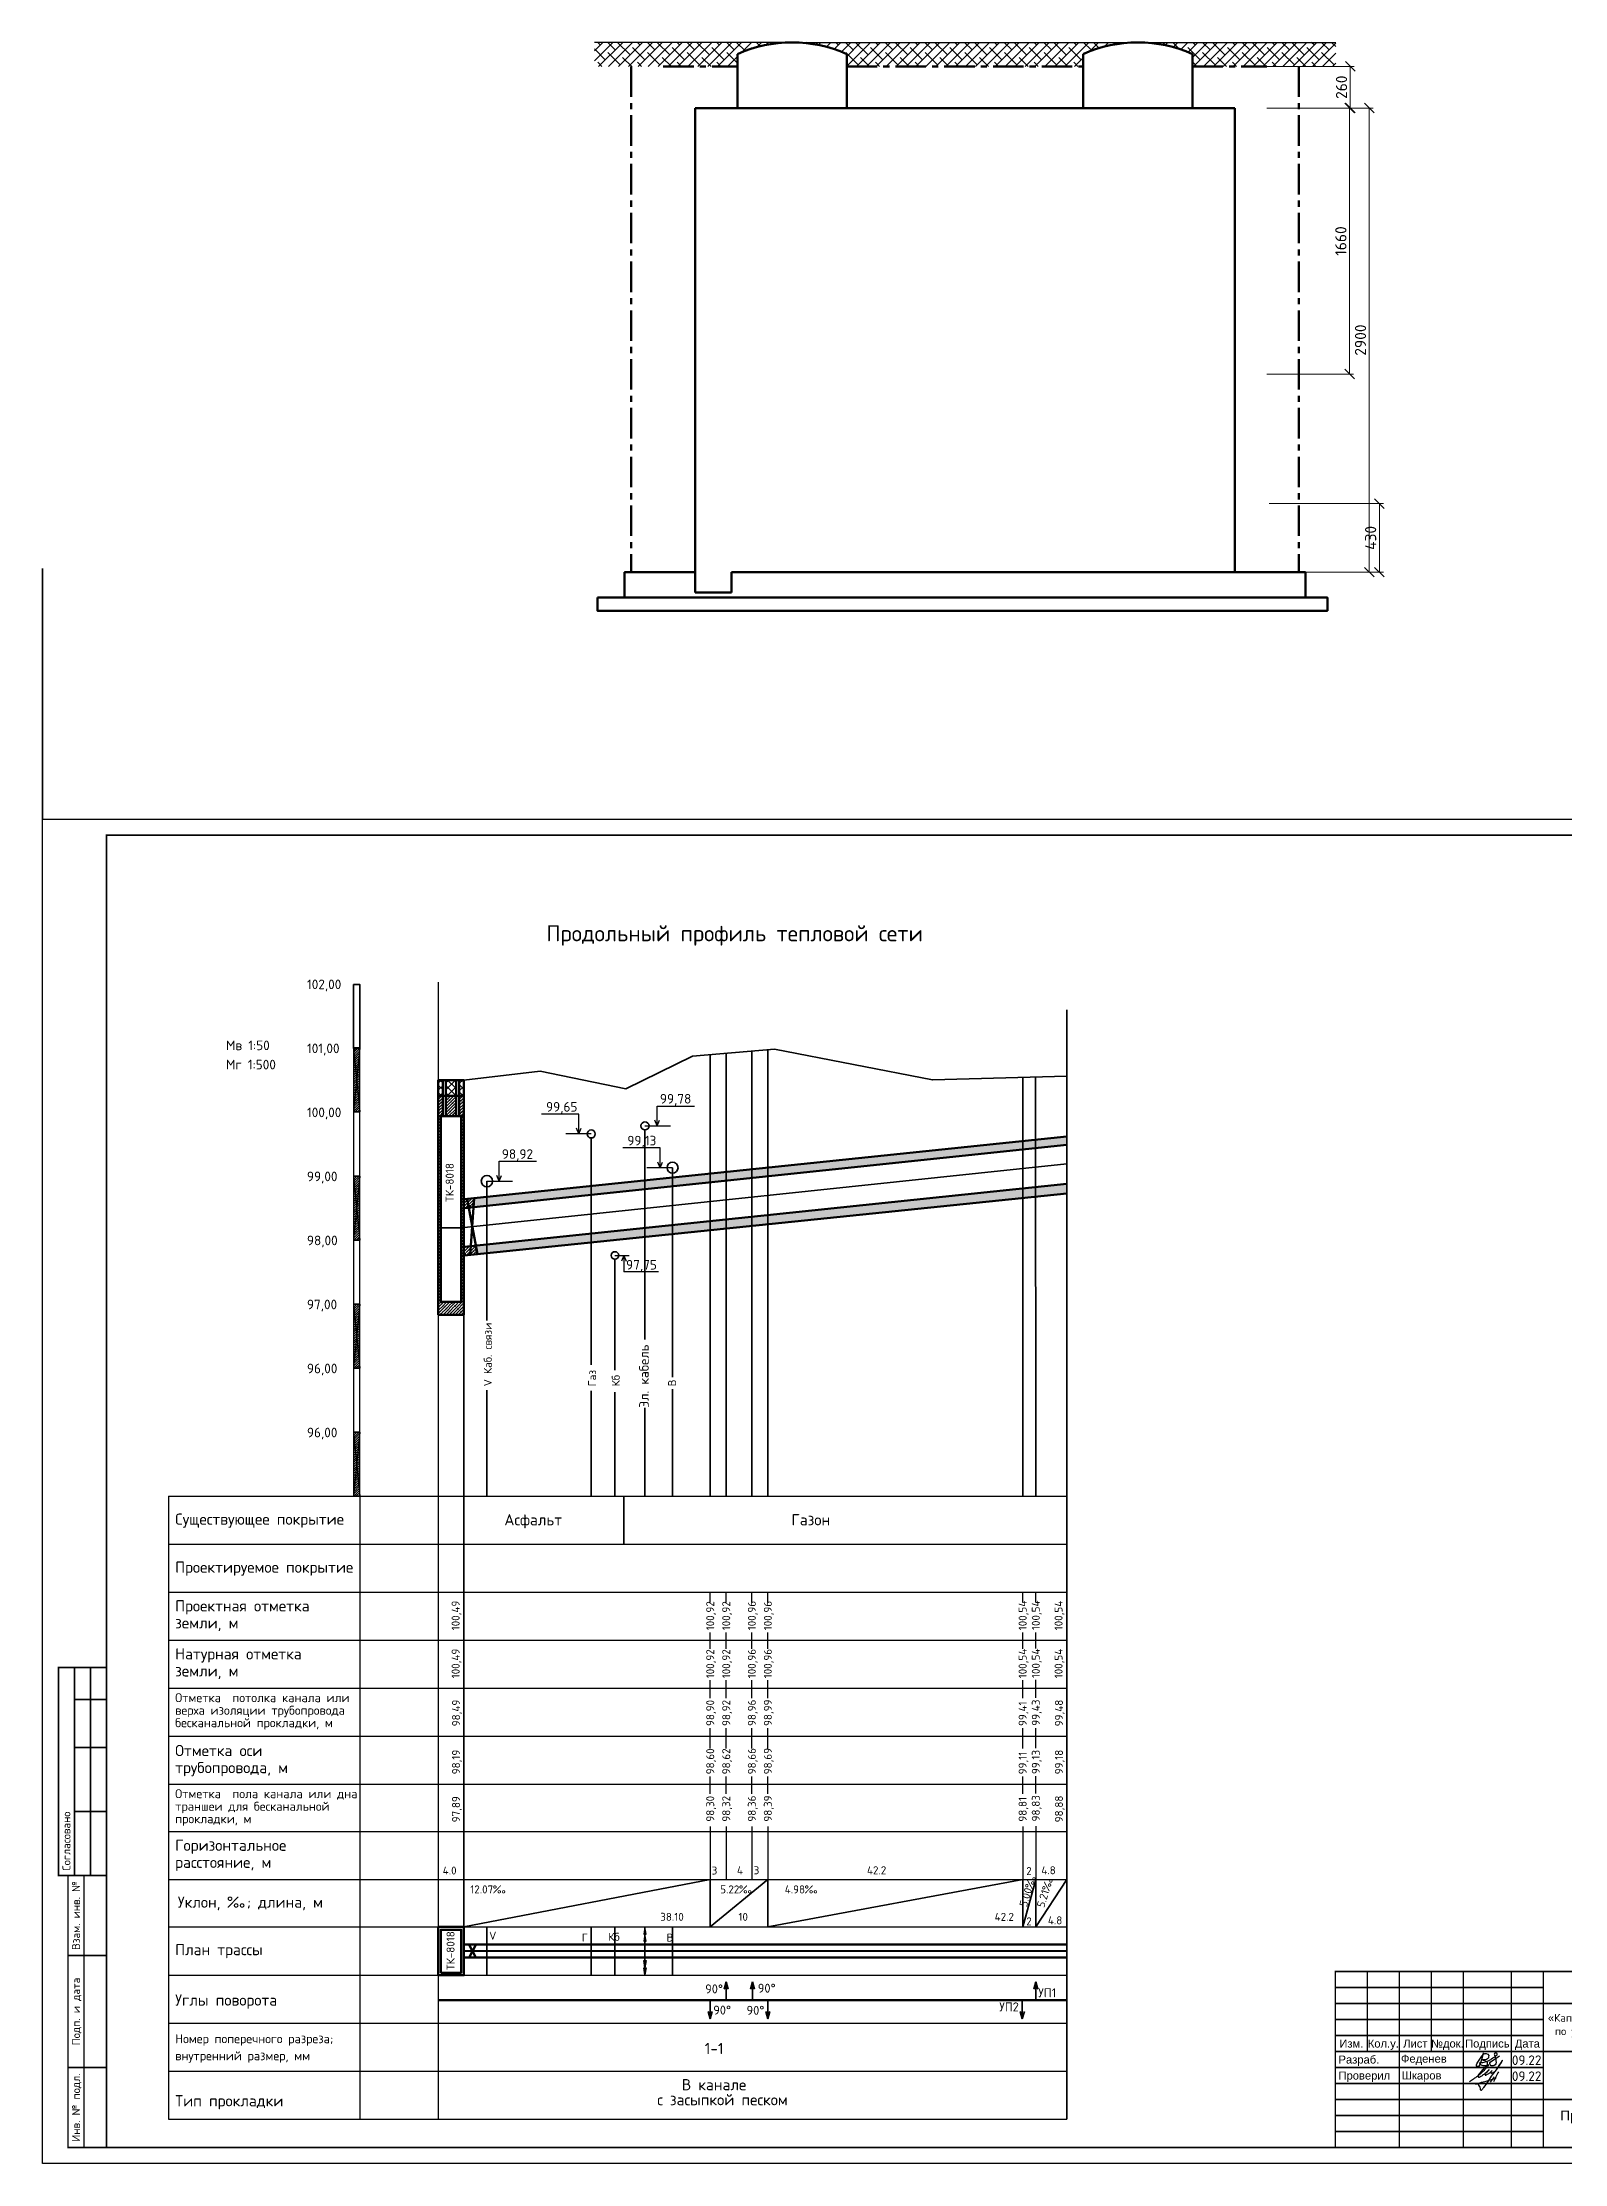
# Model space of a CAD drawing. Header units: millimetres. Extents: x 1990 to 7549, y 397 to 3825.
# Drawn here: x 3508 to 3984, y 1175 to 1837 of the extents above; entities that cross this region are included whole.
import ezdxf
from ezdxf.enums import TextEntityAlignment as Align

# ---------------------------------------------------------------- set-up
doc = ezdxf.new("R2010")
doc.units = ezdxf.units.MM
doc.linetypes.add('осевая', pattern=[50.8, 31.75, -6.35, 6.35, -6.35])
for name, color, linetype, lineweight in [('12  Размер', 7, 'Continuous', 20), ('Основной', 1, 'Continuous', 60), ('Размерный', 4, 'Continuous', 30), ('Размеры на чертеже', 250, 'Continuous', 25)]:
    doc.layers.add(name, color=color, linetype=linetype, lineweight=lineweight)
doc.layers.add('рамка', color=7, linetype='Continuous')
doc.styles.add('-ISOCPEUR-', font='isocpeur.TTF')
doc.styles.add('GOST', font='gost.shx', dxfattribs={"oblique": 15})
doc.styles.get("Standard").update_dxf_attribs({"font": 'arial.ttf'})
doc.dimstyles.new('М 1 к 20', dxfattribs={"dimtxt": 3.5, "dimasz": 3, "dimexe": 1.25, "dimexo": 0, "dimgap": 1, "dimtad": 1, "dimdec": 0, "dimlfac": 20, "dimzin": 0, "dimdsep": 46, "dimtxsty": 'GOST', "dimblk": 'OBLIQUE', "dimcen": 5, "dimclrd": 256, "dimclre": 256, "dimclrt": 256, "dimazin": 2, "dimtfac": 1, "dimtdec": 0, "dimtmove": 0, "dimatfit": 3, "dimldrblk": 'NONE', "dimfxl": 1.25, "dimtolj": 1, "dimtzin": 0, "dimlwd": -1, "dimlwe": -1, "dimarcsym": 2})

# ---------------------------------------------------------------- blocks, each defined once
blk = doc.blocks.new('_Oblique')
at = {"color": 0, "linetype": 'ByBlock', "lineweight": -2}
blk.add_line((-0.5, -0.5), (0.5, 0.5), dxfattribs=at)
blk = doc.blocks.new('*D52')
at = {"layer": '12  Размер', "transparency": 16777216}
for p, q in [((3890.6, 1829.99), (3917.96, 1829.99)), ((3916.71, 1829.99), (3916.71, 1816.99)), ((3890.6, 1816.99), (3917.96, 1816.99))]:
    blk.add_line(p, q, dxfattribs=at)
at = {"layer": 'Defpoints', "color": 0, "linetype": 'ByBlock', "lineweight": 35, "transparency": 16777216}
for p in [(3890.6, 1829.99), (3890.6, 1816.99), (3916.71, 1816.99)]:
    blk.add_point(p, dxfattribs=at)
at = {"layer": '12  Размер', "linetype": 'ByBlock', "transparency": 16777216, "xscale": 3, "yscale": 3, "zscale": 3}
for p, rotation in [((3916.71, 1829.99), 90), ((3916.71, 1816.99), 270)]:
    blk.add_blockref('_Oblique', p, dxfattribs=dict(at, rotation=rotation))
at = {"layer": '12  Размер', "linetype": 'ByBlock', "transparency": 16777216, "insert": (3913.96, 1823.49), "char_height": 3.5, "attachment_point": 5, "rotation": 90, "style": '-ISOCPEUR-'}
blk.add_mtext('\\A1;260', dxfattribs=at)
blk = doc.blocks.new('_None')
blk = doc.blocks.new('*D53')
at = {"layer": '12  Размер', "transparency": 16777216}
for p, q in [((3891.76, 1816.99), (3917.75, 1816.99)), ((3916.5, 1816.99), (3916.5, 1733.86)), ((3890.6, 1733.86), (3917.75, 1733.86))]:
    blk.add_line(p, q, dxfattribs=at)
at = {"layer": 'Defpoints', "color": 0, "linetype": 'ByBlock', "lineweight": 35, "transparency": 16777216}
for p in [(3891.76, 1816.99), (3890.6, 1733.86), (3916.5, 1733.86)]:
    blk.add_point(p, dxfattribs=at)
at = {"layer": '12  Размер', "linetype": 'ByBlock', "transparency": 16777216, "xscale": 3, "yscale": 3, "zscale": 3}
for p, rotation in [((3916.5, 1816.99), 90), ((3916.5, 1733.86), 270)]:
    blk.add_blockref('_Oblique', p, dxfattribs=dict(at, rotation=rotation))
at = {"layer": '12  Размер', "linetype": 'ByBlock', "transparency": 16777216, "insert": (3913.75, 1775.43), "char_height": 3.5, "attachment_point": 5, "rotation": 90, "style": '-ISOCPEUR-'}
blk.add_mtext('\\A1;1660', dxfattribs=at)
blk = doc.blocks.new('*D55')
at = {"layer": '12  Размер', "transparency": 16777216}
for p, q in [((3891.32, 1693.42), (3927.06, 1693.42)), ((3925.81, 1693.42), (3925.81, 1671.99)), ((3900.6, 1671.99), (3927.06, 1671.99))]:
    blk.add_line(p, q, dxfattribs=at)
at = {"layer": 'Defpoints', "color": 0, "linetype": 'ByBlock', "lineweight": 35, "transparency": 16777216}
for p in [(3891.32, 1693.42), (3900.6, 1671.99), (3925.81, 1671.99)]:
    blk.add_point(p, dxfattribs=at)
at = {"layer": '12  Размер', "linetype": 'ByBlock', "transparency": 16777216, "xscale": 3, "yscale": 3, "zscale": 3}
for p, rotation in [((3925.81, 1693.42), 90), ((3925.81, 1671.99), 270)]:
    blk.add_blockref('_Oblique', p, dxfattribs=dict(at, rotation=rotation))
at = {"layer": '12  Размер', "linetype": 'ByBlock', "transparency": 16777216, "insert": (3923.06, 1682.7), "char_height": 3.5, "attachment_point": 5, "rotation": 90, "style": '-ISOCPEUR-'}
blk.add_mtext('\\A1;430', dxfattribs=at)
blk = doc.blocks.new('*D54')
at = {"layer": '12  Размер', "transparency": 16777216}
for p, q in [((3918.04, 1816.99), (3923.9, 1816.99)), ((3922.65, 1816.99), (3922.65, 1671.99)), ((3917.78, 1671.99), (3923.9, 1671.99))]:
    blk.add_line(p, q, dxfattribs=at)
at = {"layer": 'Defpoints', "color": 0, "linetype": 'ByBlock', "lineweight": 35, "transparency": 16777216}
for p in [(3918.04, 1816.99), (3917.78, 1671.99), (3922.65, 1671.99)]:
    blk.add_point(p, dxfattribs=at)
at = {"layer": '12  Размер', "linetype": 'ByBlock', "transparency": 16777216, "xscale": 3, "yscale": 3, "zscale": 3}
for p, rotation in [((3922.65, 1816.99), 90), ((3922.65, 1671.99), 270)]:
    blk.add_blockref('_Oblique', p, dxfattribs=dict(at, rotation=rotation))
at = {"layer": '12  Размер', "linetype": 'ByBlock', "transparency": 16777216, "insert": (3919.9, 1744.49), "char_height": 3.5, "attachment_point": 5, "rotation": 90, "style": '-ISOCPEUR-'}
blk.add_mtext('\\A1;2900', dxfattribs=at)
blk = doc.blocks.new('*U370')
blk.add_lwpolyline([(0, 123), (594, 123), (594, -297), (0, -297)], close=True)
at = {"const_width": 0.5}
blk.add_lwpolyline([(20, 118), (589, 118), (589, -292), (20, -292)], close=True, dxfattribs=at)
for points in [[(20, -207), (5, -207), (5, -142), (20, -142)], [(10, -142), (10, -207)], [(15, -142), (15, -207)], [(10, -152), (20, -152)], [(10, -167), (20, -167)], [(10, -187), (20, -187)], [(20, -292), (8, -292), (8, -207), (20, -207)], [(13, -207), (13, -292)], [(8, -232), (20, -232)], [(404, -292), (404, -237), (589, -237)], [(414, -237), (414, -262)], [(424, -237), (424, -292)], [(434, -237), (434, -262)], [(444, -237), (444, -292)], [(459, -237), (459, -292)], [(469, -237), (469, -292)], [(404, -242), (469, -242)], [(404, -247), (469, -247)], [(404, -252), (469, -252)], [(469, -247), (589, -247)], [(404, -257), (469, -257)], [(404, -262), (589, -262)], [(8, -267), (20, -267)], [(404, -267), (469, -267)], [(404, -272), (469, -272)], [(404, -277), (469, -277)], [(469, -277), (589, -277)], [(404, -282), (469, -282)], [(404, -287), (469, -287)]]:
    blk.add_lwpolyline(points, dxfattribs=at)
at = {"style": '-ISOCPEUR-'}
blk.add_text('Согласовано', height=2.5, rotation=90, dxfattribs=at).set_placement((7.5, -205.5), align=Align.MIDDLE_LEFT)
for s, p in [('Взам. инв. №', (10.5, -219.5)), ('Подп. и дата', (10.5, -249.5)), ('Инв. № подл.', (10.5, -279.5))]:
    blk.add_text(s, height=2.5, rotation=90, dxfattribs=at).set_placement(p, align=Align.MIDDLE_CENTER)
for s, p in [('Изм.', (409, -259.5)), ('Кол.у.', (419, -259.5)), ('Лист', (429, -259.5)), ('№док.', (439, -259.5)), ('Подпись', (451.5, -259.5)), ('Дата', (464, -259.5))]:
    blk.add_text(s, height=2.5).set_placement(p, align=Align.MIDDLE_CENTER)
for s, p in [('Разраб.', (405, -264.5)), ('Проверил', (405, -269.5))]:
    blk.add_text(s, height=2.5).set_placement(p, align=Align.MIDDLE_LEFT)
at = {"insert": (527.34, -255.97), "char_height": 2.5, "width": 124.3112, "attachment_point": 5, "style": '-ISOCPEUR-'}
blk.add_mtext('\\pi3.21545;{\\C7;«Капитальный ремонт (реконструкция) тепловых сетей от УП у ж/д №26 по ул. Б. Новикова до ТК-8018 ул. Расплетина, д 7 в ГО г. Рыбинск Ярославской области».}', dxfattribs=at)
blk.add_attdef('РАЗРАБОТАЛ', text='', height=2.5).set_placement((424.5, -264.22), align=Align.MIDDLE_LEFT)
at = {"flags": 8}
for tag, height, p in [('ДАТА', 2.5, (464.07, -264.4)), ('ЛИСТ', 3, (560.39, -271.92)), ('ЛИСТОВ', 3, (577.89, -271.92))]:
    blk.add_attdef(tag, text='', height=height, dxfattribs=at).set_placement(p, align=Align.MIDDLE_CENTER)
blk.add_attdef('ПРОВЕРИЛ', (424.75, -270.73), '', height=2.5)
for tag, p in [('ТЕПЛОВЫЕ_СЕТИ_001', (489.41, -270.98)), ('ИМЯ_ЧЕРТЕЖА_001', (491.51, -285.58))]:
    blk.add_attdef(tag, p, '', height=3, dxfattribs=at)
at = {"style": '-ISOCPEUR-', "flags": 8}
blk.add_attdef('ФОРМАТ', text='', height=3, dxfattribs=at).set_placement((554.97, -294.75), align=Align.MIDDLE_CENTER)
blk = doc.blocks.new('подпись')
at = {"lineweight": 30}
for points in [[(-0.82, -1.23), (-0.21, -0.8), (0.43, -0.36), (0.86, -0.08), (1.32, 0.25), (2, 0.77), (2.8, 1.4), (3.27, 1.83), (3.84, 2.36), (4.46, 3.07), (5.01, 3.73), (5.08, 3.95), (5.01, 4.03), (4.91, 4), (4.76, 3.88), (4.33, 3.49), (3.4, 2.58), (2.34, 1.43), (1.83, 0.48), (1.87, 0.23), (1.99, 0.16), (2.17, 0.16), (2.41, 0.25), (3.02, 0.6), (3.71, 1.09), (4.34, 1.62), (5.32, 2.55), (4.75, 1.98), (4.27, 1.36), (4.08, 1.05), (4.07, 0.85), (4.11, 0.78), (4.25, 0.78), (4.42, 0.84), (4.78, 1.05), (5.16, 1.3), (5.47, 1.51), (5.72, 1.73), (6.05, 1.99), (6.23, 2.18), (5.94, 1.88), (5.8, 1.63), (5.8, 1.5), (5.89, 1.44), (6.13, 1.46), (6.57, 1.6), (6.9, 1.79), (7.5, 2.39), (8.04, 3.08), (8.61, 3.92), (9.15, 4.76), (9.43, 5.33), (8, 3.26), (6.29, 0.88), (3.58, -3.07), (3.05, -3.8), (2.85, -4.05), (2.49, -2.98), (2.12, -2.39), (1.3, -1.96), (1.02, -2.03), (2.91, -1.44), (4.7, -0.96), (7.51, -0.15)], [(6.86, 0.23), (5.67, -1.43)], [(8.19, 1.85), (6.68, -1.27)]]:
    blk.add_spline(points, degree=3, dxfattribs=at)
blk = doc.blocks.new('Подпись Леха')
at = {"layer": 'рамка'}
blk.add_blockref('подпись', (2.7, 0.11), dxfattribs=at)

msp = doc.modelspace()

# ---------------------------------------------------------------- hatches: boundary and pattern name
h = msp.add_hatch()
h.set_pattern_fill('ANSI38', color=256, scale=0.69)
h.set_pattern_definition([(45, (3587.8566, 1661.6461), (-1.549094, 1.549094), []), (135, (3587.8566, 1661.6461), (-4.647283, 1.549094), [5.476875, -3.286125])])
h.paths.add_polyline_path([(3702.022, 1837.487), (3680.489, 1837.487), (3680.489, 1829.987), (3702.022, 1829.987)])
h.paths.add_polyline_path([(3725.251, 1833.863, -0.1051351), (3742.295, 1837.487), (3702.022, 1837.487), (3702.022, 1829.987), (3725.251, 1829.987)])
h.paths.add_polyline_path([(3833.285, 1833.863, -0.1051351), (3850.33, 1837.487), (3742.295, 1837.487, -0.1051351), (3759.34, 1833.863), (3759.34, 1829.987), (3833.285, 1829.987)])
h.paths.add_polyline_path([(3890.603, 1837.487), (3850.33, 1837.487, -0.1051351), (3867.374, 1833.863), (3867.374, 1829.987), (3890.603, 1829.987)])
h.paths.add_polyline_path([(3912.136, 1837.487), (3890.603, 1837.487), (3890.603, 1829.987), (3912.136, 1829.987)])
at = {"lineweight": 35}
h = msp.add_hatch(dxfattribs=at)
h.set_pattern_fill('ANSI37', color=256, scale=0.5)
h.paths.add_polyline_path([(3633.111, 1513.327), (3631.716, 1513.327), (3631.716, 1508.387), (3633.111, 1508.387)])
h.paths.add_polyline_path([(3637.278, 1513.327), (3634.114, 1513.327), (3634.114, 1508.387), (3637.278, 1508.387)])
h.paths.add_polyline_path([(3639.676, 1513.327), (3638.281, 1513.327), (3638.281, 1508.387), (3639.676, 1508.387)])
h = msp.add_hatch(dxfattribs=at)
h.set_pattern_fill('ANSI35', color=256, scale=0.21)
h.paths.add_polyline_path([(3633.111, 1508.387), (3631.716, 1508.387), (3631.716, 1501.987), (3633.111, 1501.987)])
h.paths.add_polyline_path([(3637.278, 1508.387), (3634.114, 1508.387), (3634.114, 1501.987), (3637.278, 1501.987)])
h.paths.add_polyline_path([(3639.705, 1508.387), (3638.281, 1508.387), (3638.281, 1501.987), (3639.705, 1501.987)])
h.paths.add_polyline_path([(3639.716, 1501.987), (3638.916, 1501.987), (3638.916, 1443.987), (3632.516, 1443.987), (3632.516, 1501.987), (3631.716, 1501.987), (3631.716, 1439.987), (3639.716, 1439.987)])
h = msp.add_hatch(dxfattribs=at)
h.set_pattern_fill('ANSI35', color=256, scale=0.21)
h.paths.add_polyline_path([(3828.116, 1493.04), (3828.116, 1495.649), (3642.955, 1476.384), (3642.752, 1473.566)])
h.paths.add_polyline_path([(3828.116, 1477.915), (3828.116, 1480.898), (3643.489, 1461.641), (3644.004, 1458.889)])
h = msp.add_hatch(dxfattribs=at)
h.set_pattern_fill('ANSI35', color=256, scale=0.21)
h.paths.add_polyline_path([(3641.878, 1461.473), (3639.716, 1461.247), (3639.716, 1458.446), (3641.674, 1458.649)])
h.paths.add_polyline_path([(3643.489, 1461.641), (3641.878, 1461.473), (3641.674, 1458.649), (3644.004, 1458.889)])
h.paths.add_polyline_path([(3642.955, 1476.384), (3640.77, 1476.156), (3641.284, 1473.412), (3642.752, 1473.566)])
h.paths.add_polyline_path([(3640.77, 1476.156), (3639.716, 1476.047), (3639.716, 1473.248), (3641.284, 1473.412)])

# ---------------------------------------------------------------- linework, layer by layer
for p, q in [((3742.295, 1837.487), (3680.489, 1837.487)), ((3742.295, 1837.487), (3850.33, 1837.487)), ((3850.33, 1837.487), (3912.136, 1837.487))]:
    msp.add_line(p, q)
at = {"linetype": 'осевая', "lineweight": 50, "ltscale": 0.3}
for p, q in [((3692.022, 1829.987), (3692.022, 1671.987)), ((3702.022, 1829.987), (3725.251, 1829.987)), ((3759.34, 1829.987), (3833.285, 1829.987)), ((3867.374, 1829.987), (3890.603, 1829.987)), ((3900.603, 1829.987), (3900.603, 1671.987))]:
    msp.add_line(p, q, dxfattribs=at)
at = {"lineweight": 100}
for p, q in [((3725.251, 1833.863), (3725.251, 1816.987)), ((3759.34, 1833.863), (3759.34, 1816.987)), ((3833.285, 1833.863), (3833.285, 1816.987)), ((3867.374, 1833.863), (3867.374, 1816.987)), ((3712.022, 1816.987), (3712.022, 1671.987)), ((3712.022, 1816.987), (3880.603, 1816.987)), ((3880.603, 1816.987), (3880.603, 1671.987)), ((3711.997, 1671.987), (3711.997, 1665.631)), ((3723.371, 1671.987), (3880.603, 1671.987)), ((3723.371, 1665.631), (3723.371, 1671.987)), ((3711.997, 1665.631), (3723.371, 1665.631))]:
    msp.add_line(p, q, dxfattribs=at)
at = {"color": 18, "lineweight": 35, "true_color": 0x000000}
for p, q in [((3508.029, 1594.816), (3508.029, 1673.106)), ((3828.116, 1535.216), (3828.116, 1188.65)), ((3716.714, 1383.342), (3716.714, 1521.266)), ((3721.714, 1521.696), (3721.714, 1383.342)), ((3729.714, 1383.342), (3729.714, 1522.383)), ((3734.714, 1522.813), (3734.714, 1383.342)), ((3631.716, 1512.387), (3631.716, 1466.387)), ((3631.716, 1512.387), (3631.716, 1466.387)), ((3814.333, 1383.342), (3814.333, 1514.129)), ((3818.325, 1514.24), (3818.425, 1383.342)), ((3696.313, 1497.743), (3696.313, 1432.227)), ((3679.516, 1495.221), (3679.516, 1424.349)), ((3704.916, 1485.942), (3704.916, 1420.49)), ((3646.916, 1481.742), (3646.916, 1438.221)), ((3686.916, 1457.334), (3686.916, 1422.663)), ((3639.716, 1439.987), (3639.716, 1263.548)), ((3646.916, 1416.433), (3646.916, 1383.342)), ((3679.516, 1416.27), (3679.516, 1383.342)), ((3686.916, 1415.805), (3686.916, 1383.342)), ((3704.916, 1416.787), (3704.916, 1409.482)), ((3696.313, 1410.94), (3696.313, 1383.342)), ((3704.916, 1409.482), (3704.916, 1383.342)), ((3689.716, 1383.342), (3689.716, 1368.342)), ((3639.716, 1263.548), (3639.716, 1248.753)), ((3639.716, 1248.753), (3716.714, 1263.548)), ((3716.714, 1263.548), (3716.714, 1248.753)), ((3716.714, 1248.753), (3734.714, 1263.548)), ((3734.714, 1263.548), (3734.714, 1248.753)), ((3734.714, 1248.753), (3814.333, 1263.548)), ((3814.333, 1263.548), (3814.333, 1248.753)), ((3814.333, 1248.753), (3818.447, 1263.548)), ((3818.447, 1263.625), (3818.447, 1248.753)), ((3818.447, 1248.753), (3828.116, 1263.548)), ((3646.916, 1248.753), (3646.916, 1233.65)), ((3679.516, 1248.753), (3679.516, 1233.65)), ((3686.916, 1248.753), (3686.916, 1233.65)), ((3696.313, 1248.753), (3696.313, 1233.65)), ((3704.916, 1233.65), (3704.916, 1248.753)), ((3695.916, 1244.253), (3696.71, 1244.253))]:
    msp.add_line(p, q, dxfattribs=at)
at = {"color": 1, "lineweight": 70}
for p, q in [((3638.916, 1475.963), (3828.116, 1495.649)), ((3828.116, 1493.04), (3638.916, 1473.163)), ((3828.116, 1480.898), (3638.916, 1461.164)), ((3638.916, 1458.364), (3828.116, 1477.915)), ((3640.77, 1476.156), (3644.004, 1458.889)), ((3642.955, 1476.384), (3641.674, 1458.649))]:
    msp.add_line(p, q, dxfattribs=at)
at = {"color": 5, "lineweight": 35}
for p, q in [((3638.916, 1467.147), (3828.116, 1487.12)), ((3638.916, 1467.147), (3632.516, 1467.147)), ((3721.714, 1231.6), (3721.076, 1229.28)), ((3721.714, 1231.6), (3721.714, 1225.829)), ((3721.714, 1231.6), (3722.352, 1229.28)), ((3729.916, 1231.614), (3729.278, 1229.295)), ((3729.916, 1231.614), (3729.916, 1225.844)), ((3729.916, 1231.614), (3730.554, 1229.295)), ((3818.447, 1231.6), (3817.81, 1229.28)), ((3818.447, 1231.6), (3818.447, 1225.829)), ((3818.447, 1231.6), (3819.085, 1229.28)), ((3716.714, 1220.059), (3716.076, 1222.378)), ((3716.714, 1220.059), (3716.714, 1225.829)), ((3716.714, 1220.059), (3717.352, 1222.378)), ((3734.714, 1220.059), (3734.076, 1222.378)), ((3734.714, 1220.059), (3734.714, 1225.829)), ((3734.714, 1220.059), (3735.352, 1222.378)), ((3814.214, 1220.059), (3813.576, 1222.378)), ((3814.214, 1220.059), (3814.214, 1225.829)), ((3814.214, 1220.059), (3814.851, 1222.378))]:
    msp.add_line(p, q, dxfattribs=at)
at = {"color": 5}
for p, q in [((3828.116, 1243.414), (3639.716, 1243.414)), ((3828.116, 1243.173), (3639.716, 1243.173)), ((3828.116, 1239.333), (3639.716, 1239.333))]:
    msp.add_line(p, q, dxfattribs=at)
at = {"lineweight": 100}
msp.add_lwpolyline([(3723.371, 1671.987), (3902.696, 1671.987), (3902.696, 1664.054), (3689.928, 1664.054), (3689.928, 1671.987), (3711.997, 1671.987)], dxfattribs=at)
msp.add_lwpolyline([(3681.441, 1664.054), (3909.572, 1664.054), (3909.572, 1659.916), (3681.441, 1659.916)], close=True, dxfattribs=at)
at = {"color": 18, "lineweight": 35, "true_color": 0x000000}
msp.add_lwpolyline([(3605.247, 1543.142), (3607.247, 1543.142), (3607.247, 1523.142), (3605.247, 1523.142)], close=True, dxfattribs=at)
msp.add_lwpolyline([(3639.676, 1513.327), (3663.516, 1516.142), (3690.336, 1510.587), (3711.136, 1520.787), (3736.736, 1522.987), (3786.136, 1513.342), (3828.116, 1514.513)], dxfattribs=at)
at = {"color": 1, "lineweight": 70}
for points in [[(3631.716, 1508.387), (3639.676, 1508.387), (3639.676, 1513.327), (3631.716, 1513.327)], [(3633.111, 1501.987), (3634.114, 1501.987), (3634.114, 1513.327), (3633.111, 1513.327)], [(3638.281, 1501.987), (3637.278, 1501.987), (3637.278, 1513.327), (3638.281, 1513.327)], [(3631.716, 1501.987), (3639.705, 1501.987), (3639.705, 1508.387), (3631.716, 1508.387)], [(3631.716, 1439.987), (3639.716, 1439.987), (3639.716, 1501.987), (3631.716, 1501.987)], [(3632.516, 1501.987), (3638.916, 1501.987), (3638.916, 1443.987), (3632.516, 1443.987)]]:
    msp.add_lwpolyline(points, close=True, dxfattribs=at)
at = {"color": 5, "lineweight": 35}
for points in [[(3639.716, 1243.414), (3828.116, 1243.414)], [(3828.116, 1243.173), (3639.716, 1243.173)], [(3639.716, 1239.333), (3828.116, 1239.333)], [(3828.116, 1239.093), (3639.716, 1239.093)]]:
    msp.add_lwpolyline(points, dxfattribs=at)
msp.add_lwpolyline([(3958.25, 1209.376), (3958.149, 1208.854), (3957.941, 1207.997), (3957.624, 1206.916), (3957.16, 1205.756), (3956.841, 1205.285), (3956.648, 1205.186), (3956.454, 1205.161), (3956.265, 1205.186), (3956.168, 1205.297), (3956.12, 1205.481), (3956.124, 1205.689), (3956.221, 1205.951), (3956.525, 1206.51), (3957.799, 1208.424), (3958.295, 1208.998), (3958.745, 1209.192), (3959.125, 1209.184), (3959.691, 1209.021), (3959.955, 1208.548), (3959.932, 1208.161), (3959.875, 1207.898), (3959.758, 1207.714), (3959.554, 1207.529), (3959.244, 1207.374), (3958.885, 1207.272), (3958.574, 1207.214), (3958.307, 1207.224), (3958.05, 1207.233), (3957.812, 1207.345), (3957.754, 1207.362), (3958.01, 1207.252), (3958.217, 1207.162), (3958.409, 1207.094), (3958.729, 1207.003), (3958.955, 1206.896), (3959.164, 1206.797), (3959.302, 1206.701), (3959.454, 1206.431), (3959.477, 1206.181), (3959.5, 1205.933), (3959.446, 1205.689), (3959.251, 1205.47), (3959.008, 1205.361), (3958.711, 1205.329), (3958.422, 1205.345), (3958.179, 1205.358), (3957.954, 1205.462), (3957.715, 1205.572), (3957.532, 1205.657), (3957.422, 1205.759), (3957.284, 1205.888), (3957.2, 1206.099), (3957.204, 1206.29), (3957.317, 1206.353), (3957.649, 1206.387), (3958.15, 1206.439), (3958.559, 1206.524), (3958.852, 1206.585), (3959.101, 1206.695), (3959.536, 1206.851), (3960.01, 1207.013), (3960.372, 1207.184), (3960.573, 1207.326), (3960.871, 1207.537), (3961.27, 1207.819), (3961.653, 1208.09), (3961.951, 1208.301), (3962.315, 1208.559), (3962.57, 1208.739), (3962.622, 1208.983), (3962.567, 1209.186), (3962.395, 1209.296), (3962.145, 1209.311), (3961.895, 1209.28), (3961.743, 1209.187), (3961.689, 1209.006), (3961.719, 1208.805), (3961.792, 1208.585), (3961.968, 1208.189), (3962.159, 1207.641), (3962.208, 1207.377), (3962.223, 1207.059), (3962.239, 1206.323), (3962.192, 1205.986), (3961.949, 1205.665), (3961.706, 1205.453), (3961.393, 1205.359), (3961.048, 1205.312), (3960.742, 1205.351), (3960.507, 1205.5), (3960.382, 1205.759), (3960.311, 1206.056), (3960.351, 1206.338), (3960.515, 1206.558), (3961.659, 1207.294), (3962.091, 1207.599), (3962.898, 1208.124), (3963.372, 1208.432)])
at = {"color": 1, "lineweight": 35}
for centre, radius in [((3679.516, 1496.485), 1.264), ((3696.313, 1499.005), 1.262), ((3704.916, 1485.942), 1.72), ((3646.916, 1481.742), 1.769), ((3686.916, 1458.518), 1.184)]:
    msp.add_circle(centre, radius, dxfattribs=at)
at = {"lineweight": 100}
for centre in [(3742.295, 1795.593), (3850.33, 1795.593)]:
    msp.add_arc(centre, 41.894, 65.993009, 114.006991, dxfattribs=at)
at = {"layer": 'Основной'}
for p, q in [((3639.716, 1241.202), (3828.116, 1241.253)), ((3641.363, 1243.173), (3642.387, 1241.203)), ((3642.387, 1241.203), (3641.363, 1239.232)), ((3643.411, 1243.173), (3642.387, 1241.203)), ((3642.387, 1241.203), (3643.411, 1239.232)), ((3631.716, 1225.829), (3828.116, 1225.829))]:
    msp.add_line(p, q, dxfattribs=at)
for points in [[(3639.716, 1248.753), (3631.716, 1248.753), (3631.716, 1233.65), (3639.716, 1233.65)], [(3632.516, 1234.433), (3638.916, 1234.433), (3638.916, 1247.842), (3632.516, 1247.842)]]:
    msp.add_lwpolyline(points, close=True, dxfattribs=at)
at = {"layer": 'Размерный', "color": 7}
for p, q in [((3631.716, 1543.92), (3631.716, 1188.65)), ((3606.694, 1523.343), (3605.245, 1521.893)), ((3605.245, 1523.342), (3605.245, 1383.342)), ((3605.245, 1523.342), (3607.245, 1503.342)), ((3607.245, 1523.342), (3605.245, 1503.342)), ((3605.245, 1523.342), (3605.245, 1503.342)), ((3607.245, 1523.342), (3605.245, 1523.342)), ((3605.245, 1523.342), (3605.245, 1503.342)), ((3605.245, 1523.342), (3607.245, 1523.342)), ((3605.986, 1523.341), (3605.245, 1522.6)), ((3607.246, 1523.187), (3605.245, 1521.186)), ((3607.246, 1522.48), (3605.245, 1520.479)), ((3607.246, 1521.773), (3605.245, 1519.772)), ((3607.246, 1521.066), (3605.245, 1519.065)), ((3607.246, 1520.359), (3605.245, 1518.358)), ((3607.246, 1519.652), (3605.245, 1517.65)), ((3607.246, 1518.944), (3605.245, 1516.943)), ((3607.246, 1518.237), (3605.245, 1516.236)), ((3607.246, 1517.53), (3605.245, 1515.529)), ((3607.245, 1383.342), (3607.245, 1523.342)), ((3607.245, 1503.342), (3607.245, 1523.342)), ((3607.245, 1503.342), (3607.245, 1523.342)), ((3607.246, 1516.823), (3605.245, 1514.822)), ((3607.246, 1516.116), (3605.245, 1514.115)), ((3607.246, 1515.409), (3605.245, 1513.408)), ((3607.246, 1514.702), (3605.245, 1512.701)), ((3607.246, 1513.995), (3605.245, 1511.994)), ((3607.245, 1513.286), (3605.245, 1511.287)), ((3607.245, 1512.579), (3605.245, 1510.579)), ((3607.245, 1511.872), (3605.245, 1509.872)), ((3607.245, 1511.165), (3605.245, 1509.165)), ((3607.245, 1510.458), (3605.245, 1508.458)), ((3607.245, 1509.751), (3605.245, 1507.751)), ((3607.245, 1509.044), (3605.245, 1507.044)), ((3607.245, 1508.336), (3605.245, 1506.337)), ((3607.245, 1507.629), (3605.245, 1505.63)), ((3607.245, 1506.922), (3605.245, 1504.923)), ((3607.245, 1506.215), (3605.245, 1504.215)), ((3607.245, 1505.508), (3605.245, 1503.508)), ((3605.785, 1503.341), (3607.245, 1504.801)), ((3700.142, 1505.214), (3711.838, 1505.214)), ((3700.142, 1499.005), (3700.142, 1505.214)), ((3605.245, 1503.342), (3607.245, 1503.342)), ((3607.245, 1503.342), (3605.245, 1503.342)), ((3606.492, 1503.341), (3607.245, 1504.094)), ((3607.199, 1503.341), (3607.245, 1503.387)), ((3675.687, 1502.694), (3663.99, 1502.694)), ((3675.687, 1496.485), (3674.961, 1498.239)), ((3675.687, 1496.485), (3675.687, 1502.694)), ((3675.687, 1496.485), (3676.413, 1498.239)), ((3696.313, 1499.005), (3704.285, 1499.005)), ((3700.142, 1499.005), (3699.415, 1500.759)), ((3700.142, 1499.005), (3700.868, 1500.759)), ((3679.516, 1496.485), (3671.544, 1496.485)), ((3701.087, 1492.151), (3689.39, 1492.151)), ((3701.087, 1485.942), (3701.087, 1492.151)), ((3650.745, 1487.951), (3662.442, 1487.951)), ((3650.745, 1481.742), (3650.745, 1487.951)), ((3704.916, 1485.942), (3696.944, 1485.942)), ((3701.087, 1485.942), (3700.361, 1487.696)), ((3701.087, 1485.942), (3701.813, 1487.696)), ((3605.245, 1483.342), (3607.245, 1483.342)), ((3607.245, 1483.342), (3605.245, 1483.342)), ((3605.245, 1483.342), (3607.245, 1463.342)), ((3607.245, 1483.342), (3605.245, 1463.342)), ((3606.291, 1483.342), (3605.245, 1482.295)), ((3605.584, 1483.342), (3605.245, 1483.002)), ((3606.998, 1483.342), (3605.245, 1481.588)), ((3605.245, 1483.342), (3605.245, 1463.342)), ((3605.245, 1483.342), (3605.245, 1463.342)), ((3607.245, 1482.881), (3605.245, 1480.881)), ((3607.245, 1482.174), (3605.245, 1480.174)), ((3607.245, 1481.466), (3605.245, 1479.467)), ((3607.245, 1480.759), (3605.245, 1478.76)), ((3607.245, 1480.052), (3605.245, 1478.052)), ((3607.245, 1479.345), (3605.245, 1477.345)), ((3607.245, 1478.638), (3605.245, 1476.638)), ((3607.245, 1477.931), (3605.245, 1475.931)), ((3607.245, 1463.342), (3607.245, 1483.342)), ((3607.245, 1463.342), (3607.245, 1483.342)), ((3646.916, 1481.742), (3654.888, 1481.742)), ((3650.745, 1481.742), (3650.019, 1483.496)), ((3650.745, 1481.742), (3651.471, 1483.496)), ((3607.245, 1477.224), (3605.245, 1475.224)), ((3607.245, 1476.517), (3605.245, 1474.517)), ((3607.245, 1475.81), (3605.245, 1473.81)), ((3607.245, 1475.102), (3605.245, 1473.103)), ((3607.245, 1474.395), (3605.245, 1472.396)), ((3607.245, 1473.688), (3605.245, 1471.689)), ((3607.245, 1472.981), (3605.245, 1470.981)), ((3607.245, 1472.274), (3605.245, 1470.274)), ((3607.245, 1471.567), (3605.245, 1469.567)), ((3607.245, 1470.86), (3605.245, 1468.86)), ((3607.245, 1470.153), (3605.245, 1468.153)), ((3607.245, 1469.446), (3605.245, 1467.446)), ((3607.245, 1468.738), (3605.245, 1466.739)), ((3607.245, 1468.031), (3605.245, 1466.032)), ((3607.245, 1467.324), (3605.245, 1465.325)), ((3607.245, 1466.617), (3605.245, 1464.617)), ((3607.245, 1465.91), (3605.245, 1463.91)), ((3605.383, 1463.342), (3607.245, 1465.203)), ((3605.245, 1463.342), (3607.245, 1463.342)), ((3607.245, 1463.342), (3605.245, 1463.342)), ((3606.091, 1463.342), (3607.245, 1464.496)), ((3606.798, 1463.342), (3607.245, 1463.789)), ((3686.916, 1458.518), (3691.379, 1458.518)), ((3689.737, 1458.518), (3689.011, 1456.764)), ((3689.737, 1458.518), (3689.737, 1453.362)), ((3689.737, 1458.518), (3690.463, 1456.764)), ((3700.541, 1453.362), (3689.737, 1453.362)), ((3605.245, 1443.342), (3607.245, 1443.342)), ((3607.245, 1443.342), (3605.245, 1443.342)), ((3605.245, 1443.342), (3607.245, 1423.342)), ((3607.245, 1443.342), (3605.245, 1423.342)), ((3606.291, 1443.342), (3605.245, 1442.295)), ((3605.584, 1443.342), (3605.245, 1443.002)), ((3606.998, 1443.342), (3605.245, 1441.588)), ((3605.245, 1443.342), (3605.245, 1423.342)), ((3605.245, 1443.342), (3605.245, 1423.342)), ((3607.245, 1442.881), (3605.245, 1440.881)), ((3607.245, 1442.174), (3605.245, 1440.174)), ((3607.245, 1441.466), (3605.245, 1439.467)), ((3607.245, 1440.759), (3605.245, 1438.76)), ((3607.245, 1440.052), (3605.245, 1438.052)), ((3607.245, 1439.345), (3605.245, 1437.345)), ((3607.245, 1438.638), (3605.245, 1436.638)), ((3607.245, 1423.342), (3607.245, 1443.342)), ((3607.245, 1437.931), (3605.245, 1435.931)), ((3607.245, 1437.224), (3605.245, 1435.224)), ((3607.245, 1436.517), (3605.245, 1434.517)), ((3607.245, 1435.81), (3605.245, 1433.81)), ((3607.245, 1435.102), (3605.245, 1433.103)), ((3607.245, 1434.395), (3605.245, 1432.396)), ((3607.245, 1433.688), (3605.245, 1431.689)), ((3607.245, 1432.981), (3605.245, 1430.981)), ((3607.245, 1432.274), (3605.245, 1430.274)), ((3607.245, 1431.567), (3605.245, 1429.567)), ((3607.245, 1430.86), (3605.245, 1428.86)), ((3607.245, 1430.153), (3605.245, 1428.153)), ((3607.245, 1429.446), (3605.245, 1427.446)), ((3607.245, 1428.738), (3605.245, 1426.739)), ((3607.245, 1428.031), (3605.245, 1426.032)), ((3607.245, 1427.324), (3605.245, 1425.325)), ((3607.245, 1426.617), (3605.245, 1424.617)), ((3607.245, 1425.91), (3605.245, 1423.91)), ((3605.301, 1423.342), (3607.162, 1425.203)), ((3607.245, 1423.342), (3605.245, 1423.342)), ((3607.245, 1423.342), (3605.245, 1423.342)), ((3605.245, 1423.342), (3607.245, 1423.342)), ((3606.008, 1423.342), (3607.162, 1424.496)), ((3606.798, 1423.342), (3607.245, 1423.789)), ((3605.245, 1403.342), (3607.245, 1403.342)), ((3607.245, 1403.342), (3605.245, 1403.342)), ((3605.245, 1403.342), (3607.245, 1383.342)), ((3607.245, 1403.342), (3605.245, 1383.342)), ((3606.291, 1403.342), (3605.245, 1402.295)), ((3605.584, 1403.342), (3605.245, 1403.002)), ((3606.998, 1403.342), (3605.245, 1401.588)), ((3605.245, 1403.342), (3605.245, 1383.342)), ((3605.245, 1403.342), (3605.245, 1383.342)), ((3607.245, 1402.881), (3605.245, 1400.881)), ((3607.245, 1402.174), (3605.245, 1400.174)), ((3607.245, 1401.466), (3605.245, 1399.467)), ((3607.245, 1400.759), (3605.245, 1398.76)), ((3607.245, 1400.052), (3605.245, 1398.052)), ((3607.245, 1399.345), (3605.245, 1397.345)), ((3607.245, 1398.638), (3605.245, 1396.638)), ((3607.245, 1383.342), (3607.245, 1403.342)), ((3607.245, 1397.931), (3605.245, 1395.931)), ((3607.245, 1397.224), (3605.245, 1395.224)), ((3607.245, 1396.517), (3605.245, 1394.517)), ((3607.245, 1395.81), (3605.245, 1393.81)), ((3607.245, 1395.102), (3605.245, 1393.103)), ((3607.245, 1394.395), (3605.245, 1392.396)), ((3607.245, 1393.688), (3605.245, 1391.689)), ((3607.245, 1392.981), (3605.245, 1390.981)), ((3607.245, 1392.274), (3605.245, 1390.274)), ((3607.245, 1391.567), (3605.245, 1389.567)), ((3607.245, 1390.86), (3605.245, 1388.86)), ((3607.245, 1390.153), (3605.245, 1388.153)), ((3607.245, 1389.446), (3605.245, 1387.446)), ((3607.245, 1388.738), (3605.245, 1386.739)), ((3607.245, 1388.031), (3605.245, 1386.032)), ((3607.245, 1387.324), (3605.245, 1385.325)), ((3607.245, 1386.617), (3605.245, 1384.617)), ((3607.245, 1385.91), (3605.245, 1383.91)), ((3605.301, 1383.342), (3607.162, 1385.203)), ((3547.465, 1383.342), (3547.465, 1188.65)), ((3547.465, 1383.342), (3828.116, 1383.342)), ((3607.245, 1383.342), (3605.245, 1383.342)), ((3607.245, 1383.342), (3605.245, 1383.342)), ((3605.245, 1383.342), (3607.245, 1383.342)), ((3606.008, 1383.342), (3607.162, 1384.496)), ((3606.798, 1383.342), (3607.245, 1383.789)), ((3607.245, 1383.342), (3607.245, 1188.65)), ((3547.465, 1368.342), (3828.116, 1368.342)), ((3547.465, 1353.342), (3828.116, 1353.342)), ((3716.714, 1350.067), (3716.714, 1353.342)), ((3721.714, 1350.067), (3721.714, 1353.342)), ((3729.714, 1350.067), (3729.714, 1353.342)), ((3734.714, 1350.067), (3734.714, 1353.342)), ((3814.333, 1350.067), (3814.333, 1353.342)), ((3818.447, 1350.145), (3818.447, 1353.42)), ((3716.714, 1335.606), (3716.714, 1340.685)), ((3721.714, 1335.606), (3721.714, 1340.685)), ((3729.714, 1335.606), (3729.714, 1340.685)), ((3734.714, 1335.606), (3734.714, 1340.685)), ((3814.333, 1335.606), (3814.333, 1340.685)), ((3818.447, 1335.683), (3818.447, 1340.763)), ((3547.465, 1338.342), (3828.116, 1338.342)), ((3716.714, 1320.207), (3716.714, 1325.851)), ((3721.714, 1320.207), (3721.714, 1325.851)), ((3729.714, 1320.207), (3729.714, 1325.851)), ((3734.714, 1320.207), (3734.714, 1325.851)), ((3814.333, 1320.207), (3814.333, 1325.851)), ((3818.447, 1320.285), (3818.447, 1325.928)), ((3547.465, 1323.342), (3828.116, 1323.342)), ((3547.465, 1308.342), (3828.116, 1308.342)), ((3716.714, 1304.526), (3716.714, 1310.815)), ((3721.714, 1304.526), (3721.714, 1310.815)), ((3729.714, 1304.526), (3729.714, 1310.815)), ((3734.714, 1304.526), (3734.714, 1310.815)), ((3814.333, 1304.526), (3814.333, 1310.815)), ((3818.447, 1304.604), (3818.447, 1310.892)), ((3547.465, 1293.342), (3828.116, 1293.342)), ((3716.714, 1290.337), (3716.714, 1295.738)), ((3721.714, 1290.337), (3721.714, 1295.738)), ((3729.714, 1290.337), (3729.714, 1295.738)), ((3734.714, 1290.337), (3734.714, 1295.738)), ((3814.333, 1290.337), (3814.333, 1295.738)), ((3818.447, 1290.414), (3818.447, 1295.816)), ((3716.714, 1280.154), (3716.714, 1263.548)), ((3721.714, 1280.154), (3721.714, 1263.548)), ((3729.714, 1280.154), (3729.714, 1263.548)), ((3734.714, 1280.154), (3734.714, 1263.548)), ((3814.333, 1280.154), (3814.333, 1263.548)), ((3818.447, 1280.232), (3818.447, 1263.625)), ((3547.465, 1278.548), (3828.116, 1278.548)), ((3547.465, 1263.548), (3828.116, 1263.548)), ((3547.465, 1248.753), (3828.116, 1248.753)), ((3695.916, 1246.503), (3696.71, 1246.503)), ((3696.313, 1233.753), (3696.313, 1248.753)), ((3547.465, 1233.65), (3828.116, 1233.65)), ((3695.916, 1238.253), (3696.71, 1238.253)), ((3695.916, 1236.003), (3696.71, 1236.003)), ((3547.465, 1218.65), (3828.116, 1218.65)), ((3547.465, 1218.65), (3828.116, 1218.65)), ((3547.465, 1203.65), (3828.116, 1203.65)), ((3547.465, 1203.65), (3828.116, 1203.65)), ((3547.465, 1188.65), (3828.116, 1188.65))]:
    msp.add_line(p, q, dxfattribs=at)
for points in [[(3696.71, 1246.503), (3696.313, 1248.753), (3695.916, 1246.503)], [(3696.71, 1244.253), (3696.313, 1246.503), (3695.916, 1244.253)], [(3696.71, 1238.253), (3696.313, 1236.003), (3695.916, 1238.253)], [(3696.71, 1236.003), (3696.313, 1233.753), (3695.916, 1236.003)]]:
    msp.add_lwpolyline(points, dxfattribs=at)

# ---------------------------------------------------------------- block references
msp.add_blockref('Подпись Леха', (3952.09, 1201.551))
at = {"layer": 'Размеры на чертеже', "lineweight": 90}
ref = msp.add_blockref('*U370', (3508.029, 1471.816), dxfattribs=at)
ref.add_attrib('ИМЯ_ЧЕРТЕЖА_001', 'Продольный профиль участка', (3982.347, 1188.341), dxfattribs={"layer": '0', "height": 3, "flags": 8})
ref.add_attrib('РАЗРАБОТАЛ', 'Феденев', dxfattribs={"layer": '0', "height": 2.5}).set_placement((3932.529, 1207.592), align=Align.MIDDLE_LEFT)
ref.add_attrib('ПРОВЕРИЛ', 'Шкаров', (3932.778, 1201.087), dxfattribs={"layer": '0', "height": 2.5})

# ---------------------------------------------------------------- texts
at = {"layer": 'Основной', "color": 7, "style": '-ISOCPEUR-'}
msp.add_text('Продольный профиль тепловой сети', height=5, dxfattribs=at).set_placement((3665.497, 1556.652))
at = {"layer": 'Размерный', "color": 7, "lineweight": 30, "style": '-ISOCPEUR-'}
for s, height, p in [('102,00', 3, (3590.683, 1541.713)), ('Mв 1:50', 3, (3565.413, 1522.656)), ('101,00', 3, (3590.683, 1521.713)), ('Mг 1:500', 3, (3565.413, 1516.656)), ('100,00', 3, (3590.683, 1501.713)), ('99,65', 3, (3665.403, 1503.45)), ('99,78', 3, (3700.976, 1505.97)), ('98,92', 3, (3651.579, 1488.707)), ('99,13', 3, (3690.803, 1492.907)), ('99,00', 3, (3590.683, 1481.713)), ('98,00', 3, (3590.683, 1461.713)), ('97,75', 3, (3690.407, 1454.115)), ('97,00', 3, (3590.683, 1441.713)), ('96,00', 3, (3590.683, 1421.713)), ('96,00', 3, (3590.683, 1401.713)), ('Существующее покрытие', 3.5, (3549.515, 1374.397)), ('Асфальт', 3.5, (3652.366, 1374.209)), ('Газон', 3.5, (3742.068, 1374.209)), ('Проектируемое покрытие', 3.5, (3549.515, 1359.397)), ('Проектная отметка', 3.5, (3549.515, 1347.309)), ('земли, м', 3.5, (3549.515, 1341.981)), ('Натурная отметка', 3.5, (3549.515, 1332.309)), ('земли, м', 3.5, (3549.515, 1326.981)), ('Отметка  потолка канала или ', 2.8, (3549.515, 1318.965)), ('бесканальной прокладки, м', 2.8, (3549.515, 1311.133)), ('верха изоляции трубопровода', 2.8, (3549.515, 1315.025)), ('Отметка оси', 3.5, (3549.515, 1302.103)), ('трубопровода, м', 3.5, (3549.515, 1296.775)), ('траншеи для бесканальной ', 2.8, (3549.515, 1285.025)), ('Отметка  пола канала или дна', 2.8, (3549.515, 1288.965)), ('прокладки, м', 2.8, (3549.515, 1281.133)), ('Горизонтальное ', 3.5, (3549.515, 1272.514)), ('расстояние, м', 3.5, (3549.515, 1267.186)), ('4.0', 2.5, (3633.114, 1265.117)), ('3', 2.5, (3717.156, 1265.117)), ('4', 2.5, (3725.046, 1265.198)), ('3', 2.5, (3730.278, 1265.198)), ('42.2', 2.5, (3765.678, 1265.198)), ('2', 2.5, (3815.447, 1264.941)), ('4.8', 2.5, (3820.16, 1265.198)), ('12.07‰', 2.5, (3641.728, 1259.225)), ('5.22‰', 2.5, (3719.818, 1259.225)), ('4.98‰', 2.5, (3739.983, 1259.225)), ('38.10', 2.5, (3701.084, 1250.646)), ('10', 2.5, (3725.52, 1250.646)), ('42.2', 2.5, (3805.564, 1250.646)), ('V', 2.5, (3647.624, 1244.743)), ('Г', 2.5, (3676.579, 1244.17)), ('Кб', 2.5, (3684.87, 1244.398)), ('В', 2.5, (3703.052, 1244.17)), ('2', 2.5, (3815.447, 1249.235)), ('4.8', 2.5, (3822.209, 1249.552)), ('План трассы', 3.5, (3549.515, 1239.909)), ('Углы поворота ', 3.5, (3549.515, 1224.161)), ('90°', 2.8, (3715.125, 1227.988)), ('90°', 2.8, (3731.561, 1228.208)), ('УП1', 2.8, (3819.22, 1226.778)), ('90°', 2.8, (3717.64, 1221.363)), ('90°', 2.8, (3728.055, 1221.299)), ('УП2', 2.8, (3807.04, 1222.369)), ('Номер поперечного разреза;', 2.8, (3549.515, 1212.412)), ('внутренний размер, мм', 2.8, (3549.515, 1207.083)), ('1-1', 3.5, (3714.974, 1209.021)), ('В канале', 3.5, (3707.814, 1197.713)), ('Тип прокладки', 3.5, (3549.515, 1192.693)), ('с засыпкой песком', 3.5, (3700.131, 1193.021))]:
    msp.add_text(s, height=height, dxfattribs=at).set_placement(p)
at = {"layer": 'Размерный', "color": 7, "style": '-ISOCPEUR-'}
for s, height, p in [('ТК-8018', 2.5, (3636.538, 1475.256)), ('V Каб. связи', 2.5, (3648.458, 1417.637)), ('Эл. кабель', 3, (3697.497, 1410.94)), ('Газ', 2.5, (3681.058, 1417.637)), ('Кб', 2.5, (3688.458, 1417.637)), ('В', 2.5, (3706.026, 1417.637)), ('100,49', 2.5, (3638.398, 1341.422)), ('100,92', 2.5, (3717.952, 1341.422)), ('100,92', 2.5, (3722.952, 1341.422)), ('100,96', 2.5, (3730.952, 1341.422)), ('100,96', 2.5, (3735.952, 1341.422)), ('100,54', 2.5, (3815.57, 1341.422)), ('100,54', 2.5, (3819.685, 1341.499)), ('100,54', 2.5, (3826.798, 1341.422)), ('100,49', 2.5, (3638.398, 1326.422)), ('100,92', 2.5, (3717.952, 1326.422)), ('100,92', 2.5, (3722.952, 1326.422)), ('100,96', 2.5, (3730.952, 1326.422)), ('100,96', 2.5, (3735.952, 1326.422)), ('100,54', 2.5, (3815.57, 1326.422)), ('100,54', 2.5, (3819.685, 1326.499)), ('100,54', 2.5, (3826.798, 1326.422)), ('98,49', 2.5, (3638.519, 1311.422)), ('98,90', 2.5, (3717.952, 1311.524)), ('98,92', 2.5, (3722.952, 1311.524)), ('98,96', 2.5, (3730.952, 1311.524)), ('98,99', 2.5, (3735.952, 1311.524)), ('99,41', 2.5, (3815.57, 1311.524)), ('99,43', 2.5, (3819.685, 1311.602)), ('99,48', 2.5, (3826.919, 1311.422)), ('98,19', 2.5, (3638.519, 1296.422)), ('98,60', 2.5, (3717.952, 1296.422)), ('98,62', 2.5, (3722.952, 1296.422)), ('98,66', 2.5, (3730.952, 1296.422)), ('98,69', 2.5, (3735.952, 1296.422)), ('99,11', 2.5, (3815.57, 1296.422)), ('99,13', 2.5, (3819.685, 1296.499)), ('99,18', 2.5, (3826.919, 1296.422)), ('97,89', 2.5, (3638.519, 1281.422)), ('98,30', 2.5, (3717.952, 1281.627)), ('98,32', 2.5, (3722.952, 1281.627)), ('98,36', 2.5, (3730.952, 1281.627)), ('98,39', 2.5, (3735.952, 1281.627)), ('98,81', 2.5, (3815.57, 1281.627)), ('98,83', 2.5, (3819.685, 1281.705)), ('98,88', 2.5, (3826.919, 1281.422)), ('ТК-8018', 2.5, (3636.81, 1235.291))]:
    msp.add_text(s, height=height, rotation=90, dxfattribs=at).set_placement(p)
at = {"layer": 'Размерный', "color": 7, "lineweight": 30, "style": '-ISOCPEUR-'}
for s, p in [('5.00‰', (3815.607, 1254.81)), ('5.21‰', (3821.044, 1254.593))]:
    msp.add_text(s, height=2.5, rotation=72.78036, dxfattribs=at).set_placement(p)
at = {"layer": 'Размерный', "color": 0, "style": '-ISOCPEUR-'}
for p in [(3967.189, 1205.605), (3967.189, 1200.605)]:
    msp.add_text('09.22', height=3, dxfattribs=at).set_placement(p)
at = {"layer": 'Размерный', "color": 7, "lineweight": 30, "insert": (3550.343, 1258.248), "char_height": 3.5, "attachment_point": 1, "style": '-ISOCPEUR-'}
msp.add_mtext_dynamic_manual_height_columns('Уклон, ‰; длина, м', width=53.48573, gutter_width=17.5, heights=[0], dxfattribs=at)

# ---------------------------------------------------------------- dimensions: what is measured, and where the dimension line sits
at = {"layer": '12  Размер', "linetype": 'ByBlock'}
for base, p1, p2, picture, middle in [((3916.712, 1816.987), (3890.603, 1829.987), (3890.603, 1816.987), '*D52', (3913.962, 1823.487)), ((3922.648, 1671.987), (3918.043, 1816.987), (3917.778, 1671.987), '*D54', (3919.898, 1744.487))]:
    dim = msp.add_linear_dim(base=base, p1=p1, p2=p2, angle=90, dimstyle='М 1 к 20', override={"dimtxsty": '-ISOCPEUR-'}, dxfattribs=at)
    dim.commit()
    dim.dimension.update_dxf_attribs({"geometry": picture, "text_midpoint": middle})
for base, p1, p2, text, picture, middle in [((3916.498, 1733.863), (3891.762, 1816.987), (3890.603, 1733.863), '1660', '*D53', (3913.748, 1775.425)), ((3925.809, 1671.987), (3891.322, 1693.418), (3900.603, 1671.987), '430', '*D55', (3923.059, 1682.702))]:
    dim = msp.add_linear_dim(base=base, p1=p1, p2=p2, angle=90, text=text, dimstyle='М 1 к 20', override={"dimtxsty": '-ISOCPEUR-'}, dxfattribs=at)
    dim.commit()
    dim.dimension.update_dxf_attribs({"geometry": picture, "text_midpoint": middle})

doc.saveas('drawing.dxf')
